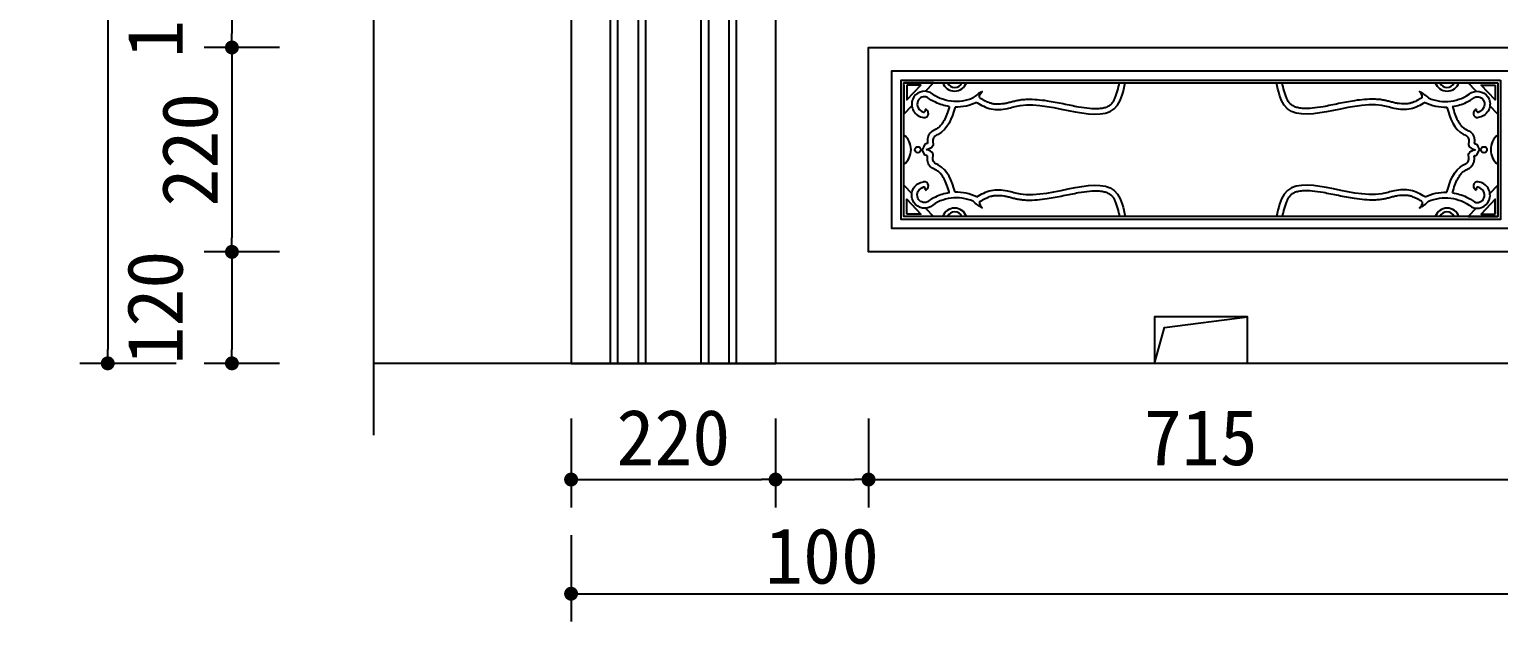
# Model space of a CAD drawing. Extents: x 77 to 5232, y 64 to 4750.
# Drawn here: x 77 to 1657, y 3038 to 3676 of the extents above; entities that cross this region are included whole.
import ezdxf

# ---------------------------------------------------------------- set-up
doc = ezdxf.new("R2010")
doc.units = 0
doc.header["$LTSCALE"] = 0.85
doc.header["$MEASUREMENT"] = 0
doc.header["$PDMODE"] = 3
doc.header["$PDSIZE"] = 15
doc.layers.get('0').update_dxf_attribs({"color": 3, "linetype": 'CONTINUOUS'})
doc.layers.get('DEFPOINTS').update_dxf_attribs({"linetype": 'CONTINUOUS'})
for name, color, linetype in [('2', 2, 'CONTINUOUS'), ('3', 3, 'CONTINUOUS'), ('4', 4, 'CONTINUOUS'), ('7', 7, 'CONTINUOUS'), ('DIM', 3, 'CONTINUOUS')]:
    doc.layers.add(name, color=color, linetype=linetype)
doc.styles.add('HZ', font='')
doc.styles.get("Standard").update_dxf_attribs({"font": 'ISOCP'})
doc.styles.get('HZ').set_extended_font_data('仿宋_GB2312')
doc.dimstyles.new('ISO-25_WS', dxfattribs={"dimscale": 10, "dimtxt": 2.5, "dimasz": 2.5, "dimexe": 1.25, "dimexo": 0.625, "dimtad": 1, "dimdec": 4, "dimtxsty": 'STANDARD', "dimcen": 2.5, "dimazin": 3, "dimtfac": 1, "dimtdec": 4, "dimtmove": 0, "dimatfit": 3, "dimtolj": 1, "dimtzin": 0})

# ---------------------------------------------------------------- blocks, each defined once
blk = doc.blocks.new('_DOT')
at = {"color": 0, "linetype": 'BYBLOCK'}
blk.add_line((-0.5, 0), (-1, 0), dxfattribs=at)
at = {"color": 0, "linetype": 'BYBLOCK', "const_width": 0.5}
blk.add_lwpolyline([(-0.25, 0, 1), (0.25, 0, 1)], format="xyb", close=True, dxfattribs=at)
blk = doc.blocks.new('*D50')
at = {"color": 0, "linetype": 'BYBLOCK'}
for p, q in [((26438, -25259.6), (26438, -25352.5)), ((28658, -25259.6), (28658, -25352.5)), ((26453, -25322.5), (28643, -25322.5))]:
    blk.add_line(p, q, dxfattribs=at)
at = {"layer": 'DEFPOINTS', "color": 0, "linetype": 'BYBLOCK'}
for p in [(26438, -25229.6), (28658, -25229.6), (28658, -25322.5)]:
    blk.add_point(p, dxfattribs=at)
at = {"color": 0, "linetype": 'BYBLOCK', "xscale": 15, "yscale": 15, "zscale": 15, "rotation": 180}
blk.add_blockref('_DOT', (26438, -25322.5), dxfattribs=at)
at = {"color": 0, "linetype": 'BYBLOCK', "xscale": 15, "yscale": 15, "zscale": 15}
blk.add_blockref('_DOT', (28658, -25322.5), dxfattribs=at)
at = {"color": 0, "linetype": 'BYBLOCK', "insert": (27548, -25277.5), "char_height": 60, "attachment_point": 5, "style": 'HZ'}
blk.add_mtext('\\A1;2220', dxfattribs=at)
blk = doc.blocks.new('*D45')
at = {"color": 0, "linetype": 'BYBLOCK'}
for p, q in [((27473, -25133.7), (27473, -25229.6)), ((26773, -25199.6), (27458, -25199.6))]:
    blk.add_line(p, q, dxfattribs=at)
at = {"layer": 'DEFPOINTS', "color": 0, "linetype": 'BYBLOCK'}
for p in [(26758, -25103.7), (27473, -25103.7), (27473, -25199.6)]:
    blk.add_point(p, dxfattribs=at)
at = {"color": 0, "linetype": 'BYBLOCK', "xscale": 15, "yscale": 15, "zscale": 15, "rotation": 180}
blk.add_blockref('_DOT', (26758, -25199.6), dxfattribs=at)
at = {"color": 0, "linetype": 'BYBLOCK', "xscale": 15, "yscale": 15, "zscale": 15}
blk.add_blockref('_DOT', (27473, -25199.6), dxfattribs=at)
at = {"color": 0, "linetype": 'BYBLOCK', "insert": (27115.5, -25154.6), "char_height": 60, "attachment_point": 5, "style": 'HZ'}
blk.add_mtext('\\A1;715', dxfattribs=at)
blk = doc.blocks.new('*D51')
at = {"color": 0, "linetype": 'BYBLOCK'}
for p, q in [((26013.1, -24054.5), (25909.5, -24054.5)), ((25939.5, -24069.5), (25939.5, -25059.5)), ((26013.1, -25074.5), (25909.5, -25074.5))]:
    blk.add_line(p, q, dxfattribs=at)
at = {"layer": 'DEFPOINTS', "color": 0, "linetype": 'BYBLOCK'}
for p in [(26043.1, -24054.5), (25939.5, -25074.5), (26043.1, -25074.5)]:
    blk.add_point(p, dxfattribs=at)
at = {"color": 0, "linetype": 'BYBLOCK', "xscale": 15, "yscale": 15, "zscale": 15}
for p, rotation in [((25939.5, -24054.5), 90), ((25939.5, -25074.5), 270)]:
    blk.add_blockref('_DOT', p, dxfattribs=dict(at, rotation=rotation))
at = {"color": 0, "linetype": 'BYBLOCK', "insert": (25894.5, -24564.5), "char_height": 60, "attachment_point": 5, "rotation": 90, "style": 'HZ'}
blk.add_mtext('\\A1;1020', dxfattribs=at)
blk = doc.blocks.new('*D21')
at = {"color": 0, "linetype": 'BYBLOCK'}
for p, q in [((26124.4, -24734.5), (26043.1, -24734.5)), ((26073.1, -24749.5), (26073.1, -24939.5)), ((26124.4, -24954.5), (26043.1, -24954.5))]:
    blk.add_line(p, q, dxfattribs=at)
at = {"layer": 'DEFPOINTS', "color": 0, "linetype": 'BYBLOCK'}
for p in [(26154.4, -24734.5), (26073.1, -24954.5), (26154.4, -24954.5)]:
    blk.add_point(p, dxfattribs=at)
at = {"color": 0, "linetype": 'BYBLOCK', "xscale": 15, "yscale": 15, "zscale": 15}
for p, rotation in [((26073.1, -24734.5), 90), ((26073.1, -24954.5), 270)]:
    blk.add_blockref('_DOT', p, dxfattribs=dict(at, rotation=rotation))
at = {"color": 0, "linetype": 'BYBLOCK', "insert": (26028.1, -24844.5), "char_height": 60, "attachment_point": 5, "rotation": 90, "style": 'HZ'}
blk.add_mtext('\\A1;220', dxfattribs=at)
blk = doc.blocks.new('*D20')
at = {"color": 0, "linetype": 'BYBLOCK'}
for p, q in [((26124.4, -24954.5), (26043.1, -24954.5)), ((26073.1, -24969.5), (26073.1, -25059.5)), ((26124.4, -25074.5), (26043.1, -25074.5))]:
    blk.add_line(p, q, dxfattribs=at)
at = {"layer": 'DEFPOINTS', "color": 0, "linetype": 'BYBLOCK'}
for p in [(26154.4, -24954.5), (26073.1, -25074.5), (26154.4, -25074.5)]:
    blk.add_point(p, dxfattribs=at)
at = {"color": 0, "linetype": 'BYBLOCK', "xscale": 15, "yscale": 15, "zscale": 15}
for p, rotation in [((26073.1, -24954.5), 90), ((26073.1, -25074.5), 270)]:
    blk.add_blockref('_DOT', p, dxfattribs=dict(at, rotation=rotation))
at = {"color": 0, "linetype": 'BYBLOCK', "insert": (25990.6, -25014.5), "char_height": 60, "attachment_point": 5, "rotation": 90, "style": 'HZ'}
blk.add_mtext('\\A1;120', dxfattribs=at)
blk = doc.blocks.new('*D19')
at = {"color": 0, "linetype": 'BYBLOCK'}
for p, q in [((26124.4, -24634.5), (26043.1, -24634.5)), ((26073.1, -24649.5), (26073.1, -24719.5)), ((26124.4, -24734.5), (26043.1, -24734.5))]:
    blk.add_line(p, q, dxfattribs=at)
at = {"layer": 'DEFPOINTS', "color": 0, "linetype": 'BYBLOCK'}
for p in [(26154.4, -24634.5), (26073.1, -24734.5), (26154.4, -24734.5)]:
    blk.add_point(p, dxfattribs=at)
at = {"color": 0, "linetype": 'BYBLOCK', "xscale": 15, "yscale": 15, "zscale": 15}
for p, rotation in [((26073.1, -24634.5), 90), ((26073.1, -24734.5), 270)]:
    blk.add_blockref('_DOT', p, dxfattribs=dict(at, rotation=rotation))
at = {"color": 0, "linetype": 'BYBLOCK', "insert": (25990.6, -24684.5), "char_height": 60, "attachment_point": 5, "rotation": 90, "style": 'HZ'}
blk.add_mtext('\\A1;100', dxfattribs=at)
blk = doc.blocks.new('*D44')
at = {"color": 0, "linetype": 'BYBLOCK'}
for p, q in [((26758, -25133.7), (26758, -25229.6)), ((26673, -25199.6), (26743, -25199.6))]:
    blk.add_line(p, q, dxfattribs=at)
at = {"layer": 'DEFPOINTS', "color": 0, "linetype": 'BYBLOCK'}
for p in [(26658, -25103.7), (26758, -25103.7), (26758, -25199.6)]:
    blk.add_point(p, dxfattribs=at)
at = {"color": 0, "linetype": 'BYBLOCK', "xscale": 15, "yscale": 15, "zscale": 15, "rotation": 180}
blk.add_blockref('_DOT', (26658, -25199.6), dxfattribs=at)
at = {"color": 0, "linetype": 'BYBLOCK', "xscale": 15, "yscale": 15, "zscale": 15}
blk.add_blockref('_DOT', (26758, -25199.6), dxfattribs=at)
at = {"color": 0, "linetype": 'BYBLOCK', "insert": (26708, -25282.1), "char_height": 60, "attachment_point": 5, "style": 'HZ'}
blk.add_mtext('\\A1;100', dxfattribs=at)
blk = doc.blocks.new('*D43')
at = {"color": 0, "linetype": 'BYBLOCK'}
for p, q in [((26438, -25133.7), (26438, -25229.6)), ((26658, -25133.7), (26658, -25229.6)), ((26453, -25199.6), (26643, -25199.6))]:
    blk.add_line(p, q, dxfattribs=at)
at = {"layer": 'DEFPOINTS', "color": 0, "linetype": 'BYBLOCK'}
for p in [(26438, -25103.7), (26658, -25103.7), (26658, -25199.6)]:
    blk.add_point(p, dxfattribs=at)
at = {"color": 0, "linetype": 'BYBLOCK', "xscale": 15, "yscale": 15, "zscale": 15, "rotation": 180}
blk.add_blockref('_DOT', (26438, -25199.6), dxfattribs=at)
at = {"color": 0, "linetype": 'BYBLOCK', "xscale": 15, "yscale": 15, "zscale": 15}
blk.add_blockref('_DOT', (26658, -25199.6), dxfattribs=at)
at = {"color": 0, "linetype": 'BYBLOCK', "insert": (26548, -25154.6), "char_height": 60, "attachment_point": 5, "style": 'HZ'}
blk.add_mtext('\\A1;220', dxfattribs=at)

msp = doc.modelspace()

# ---------------------------------------------------------------- linework, layer by layer
at = {"layer": '2'}
msp.add_line((3110.3, 3316.2), (446.9, 3316.2), dxfattribs=at)
at = {"layer": '3'}
for points in [[(446.9, 4409.3), (446.9, 4022.7), (446.9, 4001.1), (459.6, 4001.1), (434.2, 3969.6), (446.9, 3969.6), (446.9, 3931.6), (446.9, 3239)], [(1040.9, 3609.1), (1049.5, 3618.2), (1017.6, 3618.2)], [(1017.6, 3615.8), (1017.6, 3584.6), (1026, 3593.5)], [(1020.6, 3615.8), (1020.6, 3599.7), (1035.6, 3615.6), (1020.6, 3615.6)], [(1633.3, 3609.1), (1624.6, 3618.2), (1656.6, 3618.2)], [(1653.6, 3615.8), (1653.6, 3599.7), (1638.5, 3615.6), (1653.6, 3615.6)], [(1656.6, 3615.8), (1656.6, 3584.6), (1648.1, 3593.5)], [(1017.6, 3476.7), (1017.6, 3507.9), (1026, 3498.9)], [(1656.6, 3476.7), (1656.6, 3507.9), (1648.1, 3498.9)], [(1040.9, 3483.3), (1049.5, 3474.2), (1017.6, 3474.2)], [(1020.6, 3476.7), (1020.6, 3492.8), (1035.6, 3476.8), (1020.6, 3476.8)], [(1633.3, 3483.3), (1624.6, 3474.2), (1656.6, 3474.2)], [(1653.6, 3476.7), (1653.6, 3492.8), (1638.5, 3476.8), (1653.6, 3476.8)]]:
    msp.add_lwpolyline(points, dxfattribs=at)
for points in [[(829.6, 3316.2), (829.6, 4250.6, 0.259438), (823.2, 4253.8, -0.420077), (814.8, 4261.5, 0.306598), (809.3, 4269.1), (731.5, 4269.1, 0.386329), (724.3, 4261.6, -0.420509), (715.9, 4253.8, 0.258682), (709.6, 4250.6), (709.6, 3316.2)], [(799.6, 3316.2), (799.6, 4231.3, 0.314505), (798.9, 4232.2, -0.289226), (793.4, 4238.7, 0.258471), (793, 4239.1), (746.1, 4239.1, 0.258471), (745.8, 4238.7, -0.289226), (740.2, 4232.2, 0.314505), (739.6, 4231.3), (739.6, 3316.2)], [(1098.9, 3602.2, -0.251316), (1101.9, 3608.9, 0.073462), (1092.1, 3601.9, -0.27506), (1046, 3607.6, 0.439478), (1027, 3600.6, 0.497248), (1038.8, 3580.9)], [(1575.2, 3602.2, 0.251316), (1572.2, 3608.9, -0.073462), (1582, 3601.9, 0.27506), (1628.1, 3607.6, -0.439478), (1647.1, 3600.6, -0.497248), (1635.3, 3580.9)], [(1051.4, 3597.2, -0.04909), (1042.8, 3602.5, 0.421105), (1032.5, 3598.4, 0.450145), (1038.8, 3586.7)], [(1066.4, 3592.6, -0.076877), (1051.4, 3597.2)], [(1095.9, 3597, -0.117789), (1072.6, 3592.1)], [(1578.2, 3597, 0.117789), (1601.6, 3592.1)], [(1607.7, 3592.6, 0.076877), (1622.7, 3597.2)], [(1622.7, 3597.2, 0.04909), (1631.3, 3602.5, -0.421105), (1641.6, 3598.4, -0.450145), (1635.3, 3586.7)], [(1098.9, 3490.2, 0.251316), (1101.9, 3483.6, -0.073462), (1092.1, 3490.6, 0.27506), (1046, 3484.8, -0.439478), (1027, 3491.8, -0.497248), (1038.8, 3511.6)], [(1575.2, 3490.2, -0.251316), (1572.2, 3483.6, 0.073462), (1582, 3490.6, -0.27506), (1628.1, 3484.8, 0.439478), (1647.1, 3491.8, 0.497248), (1635.3, 3511.6)], [(1051.4, 3495.2, 0.04909), (1042.8, 3490, -0.421105), (1032.5, 3494.1, -0.450145), (1038.8, 3505.8)], [(1066.4, 3499.9, 0.076877), (1051.4, 3495.2)], [(1095.9, 3495.4, 0.117789), (1072.6, 3500.4)], [(1578.2, 3495.4, -0.117789), (1601.6, 3500.4)], [(1607.7, 3499.9, -0.076877), (1622.7, 3495.2)], [(1622.7, 3495.2, -0.04909), (1631.3, 3490, 0.421105), (1641.6, 3494.1, 0.450145), (1635.3, 3505.8)]]:
    msp.add_lwpolyline(points, format="xyb", dxfattribs=at)
for points in [[(1669.6, 3631.2), (1669.6, 3461.2), (1004.6, 3461.2), (1004.6, 3631.2)], [(1659.6, 3621.2), (1659.6, 3471.2), (1014.6, 3471.2), (1014.6, 3621.2)]]:
    msp.add_lwpolyline(points, close=True, dxfattribs=at)
for centre in [(1032.5, 3546.2), (1032.5, 3546.2), (1641.6, 3546.2), (1641.6, 3546.2)]:
    msp.add_circle(centre, 3.22, dxfattribs=at)
for centre, radius, start, end in [((1072.1, 3622.7), 13.5, 199.1983, 340.8017), ((1072.3, 3621.6), 8.39, 203.7771, 336.2229), ((1602, 3622.7), 13.5, 199.1983, 340.8017), ((1601.8, 3621.6), 8.39, 203.7771, 336.2229), ((1038.8, 3588.7), 2.03, 220.829, 37.2995), ((1039.3, 3585.4), 4.62, 263.5715, 76.3194), ((1634.8, 3585.4), 4.62, 103.6806, 276.4285), ((1635.3, 3588.7), 2.03, 142.7005, 319.171), ((1004.7, 3546.3), 20.5, 308.8672, 51.1328), ((1004.7, 3546.2), 20.5, 308.8672, 51.1328), ((1669.4, 3546.3), 20.5, 128.8672, 231.1328), ((1669.4, 3546.2), 20.5, 128.8672, 231.1328), ((1039.3, 3507), 4.62, 283.6806, 96.4285), ((1634.8, 3507), 4.62, 83.5715, 256.3194), ((1038.8, 3503.8), 2.03, 322.7005, 139.171), ((1635.3, 3503.8), 2.03, 40.829, 217.2995), ((1072.1, 3469.8), 13.5, 19.1983, 160.8017), ((1072.3, 3470.8), 8.39, 23.7771, 156.2229), ((1602, 3469.8), 13.5, 19.1983, 160.8017), ((1601.8, 3470.8), 8.39, 23.7771, 156.2229)]:
    msp.add_arc(centre, radius, start, end, dxfattribs=at)
for points in [[(1095.9, 3597), (1111.3, 3590.1), (1128.9, 3590.6), (1142.5, 3593.7), (1247.5, 3594.2), (1255.7, 3618.2)], [(1578.2, 3597), (1562.8, 3590.1), (1545.2, 3590.6), (1531.6, 3593.7), (1426.6, 3594.2), (1418.4, 3618.2)], [(1095.9, 3495.4), (1111.3, 3502.3), (1128.9, 3501.9), (1142.5, 3498.7), (1247.5, 3498.3), (1255.7, 3474.2)], [(1578.2, 3495.4), (1562.8, 3502.3), (1545.2, 3501.9), (1531.6, 3498.7), (1426.6, 3498.3), (1418.4, 3474.2)]]:
    msp.add_spline(points, degree=3, dxfattribs=at)
for points, knots in [([(1098.9, 3602.2), (1099.5, 3601.9), (1100, 3601.6), (1101.6, 3600.7), (1102.7, 3600.1), (1105.4, 3598.6), (1107.1, 3597.8), (1109.4, 3596.9), (1110.2, 3596.7), (1111.4, 3596.3), (1111.9, 3596.2), (1112.7, 3595.9), (1113.1, 3595.9), (1113.9, 3595.7), (1114.4, 3595.7), (1115.6, 3595.5), (1116.5, 3595.4), (1120, 3595.3), (1122.7, 3595.6), (1126.2, 3596.2), (1126.9, 3596.3), (1129, 3596.7), (1130.4, 3597.1), (1133.3, 3597.8), (1134.8, 3598.2), (1137.6, 3598.9), (1138.8, 3599.2), (1141, 3599.6), (1141.8, 3599.7), (1143.5, 3600), (1144.4, 3600.1), (1146.9, 3600.3), (1148.6, 3600.5), (1153.8, 3600.6), (1157.4, 3600.5), (1164.4, 3599.9), (1168, 3599.5), (1177.4, 3598), (1183.2, 3596.9), (1194.6, 3594.6), (1200.1, 3593.4), (1209.6, 3591.7), (1213.6, 3591.1), (1220.5, 3590.5), (1223.4, 3590.4), (1228.3, 3590.6), (1230.3, 3590.8), (1233.6, 3591.5), (1234.9, 3592), (1237.4, 3593), (1238.5, 3593.6), (1240.4, 3595.1), (1241.3, 3596), (1242.4, 3597.4), (1242.7, 3597.8), (1243.5, 3599.1), (1244.1, 3600.2), (1245.1, 3602.5), (1245.6, 3603.8), (1247, 3607.9), (1247.8, 3610.9), (1248.9, 3615.4), (1249.2, 3616.8), (1249.5, 3618.2)], [0, 0, 0, 0, 1.85912, 1.85912, 5.577359, 5.577359, 11.756437, 11.756437, 14.555989, 14.555989, 16.502929, 16.502929, 18.067306, 18.067306, 19.631682, 19.631682, 22.760434, 22.760434, 32.091052, 32.091052, 34.392509, 34.392509, 38.995423, 38.995423, 43.598338, 43.598338, 47.213632, 47.213632, 49.455834, 49.455834, 51.698035, 51.698035, 56.182437, 56.182437, 65.151241, 65.151241, 74.120045, 74.120045, 88.689551, 88.689551, 103.259057, 103.259057, 114.828379, 114.828379, 124.494917, 124.494917, 132.36662, 132.36662, 138.957759, 138.957759, 145.548899, 145.548899, 152.140038, 152.140038, 154.480264, 154.480264, 159.402112, 159.402112, 164.32396, 164.32396, 173.570014, 173.570014, 177.540877, 177.540877, 177.540877, 177.540877]), ([(1575.2, 3602.2), (1574.7, 3601.9), (1574.1, 3601.6), (1572.5, 3600.7), (1571.4, 3600.1), (1568.7, 3598.6), (1567, 3597.8), (1564.7, 3596.9), (1564, 3596.7), (1562.7, 3596.3), (1562.3, 3596.2), (1561.4, 3595.9), (1561, 3595.9), (1560.2, 3595.7), (1559.8, 3595.7), (1558.5, 3595.5), (1557.6, 3595.4), (1554.2, 3595.3), (1551.4, 3595.6), (1547.9, 3596.2), (1547.2, 3596.3), (1545.1, 3596.7), (1543.7, 3597.1), (1540.8, 3597.8), (1539.3, 3598.2), (1536.5, 3598.9), (1535.3, 3599.2), (1533.1, 3599.6), (1532.3, 3599.7), (1530.6, 3600), (1529.7, 3600.1), (1527.2, 3600.3), (1525.5, 3600.5), (1520.3, 3600.6), (1516.8, 3600.5), (1509.7, 3599.9), (1506.1, 3599.5), (1496.7, 3598), (1490.9, 3596.9), (1479.6, 3594.6), (1474, 3593.4), (1464.5, 3591.7), (1460.5, 3591.1), (1453.6, 3590.5), (1450.7, 3590.4), (1445.8, 3590.6), (1443.8, 3590.8), (1440.5, 3591.5), (1439.2, 3592), (1436.7, 3593), (1435.7, 3593.6), (1433.7, 3595.1), (1432.8, 3596), (1431.7, 3597.4), (1431.4, 3597.8), (1430.6, 3599.1), (1430, 3600.2), (1429, 3602.5), (1428.5, 3603.8), (1427.1, 3607.9), (1426.3, 3610.9), (1425.2, 3615.4), (1424.9, 3616.8), (1424.6, 3618.2)], [0, 0, 0, 0, 1.85912, 1.85912, 5.577359, 5.577359, 11.756437, 11.756437, 14.555989, 14.555989, 16.502929, 16.502929, 18.067306, 18.067306, 19.631682, 19.631682, 22.760434, 22.760434, 32.091052, 32.091052, 34.392509, 34.392509, 38.995423, 38.995423, 43.598338, 43.598338, 47.213632, 47.213632, 49.455834, 49.455834, 51.698035, 51.698035, 56.182437, 56.182437, 65.151241, 65.151241, 74.120045, 74.120045, 88.689551, 88.689551, 103.259057, 103.259057, 114.828379, 114.828379, 124.494917, 124.494917, 132.36662, 132.36662, 138.957759, 138.957759, 145.548899, 145.548899, 152.140038, 152.140038, 154.480264, 154.480264, 159.402112, 159.402112, 164.32396, 164.32396, 173.570014, 173.570014, 177.540877, 177.540877, 177.540877, 177.540877]), ([(1072.6, 3592.1), (1068.9, 3580), (1064.5, 3566.3), (1049.6, 3560.6), (1048.3, 3555.4), (1050.1, 3548.7), (1044.8, 3547.1), (1041.6, 3546.2)], [0.823509, 0.823509, 0.823509, 0.823509, 35.500105, 40.708178, 44.875007, 50.461944, 58.69899, 58.69899, 58.69899, 58.69899]), ([(1066.4, 3592.6), (1066.4, 3592.6), (1066.4, 3592.6), (1066, 3591.1), (1065.6, 3589.7), (1064.2, 3585.7), (1063.3, 3583.2), (1061.3, 3578.5), (1060.2, 3576.5), (1058.1, 3573.4), (1057.2, 3572.3), (1055.2, 3570.3), (1054.1, 3569.4), (1052.6, 3568.5), (1052.3, 3568.3), (1051.9, 3568.1), (1051.8, 3568), (1051.4, 3567.8), (1051.1, 3567.7), (1050.5, 3567.4), (1050.1, 3567.2), (1049.2, 3566.7), (1048.6, 3566.4), (1047.4, 3565.6), (1046.8, 3565.2), (1045.9, 3564.3), (1045.7, 3564.1), (1045.3, 3563.6), (1045.1, 3563.4), (1044.8, 3562.9), (1044.6, 3562.6), (1044.2, 3561.9), (1043.9, 3561.4), (1043.3, 3559.9), (1043.1, 3558.8), (1042.8, 3557.4), (1042.8, 3556.9), (1042.8, 3556.1), (1042.8, 3555.8), (1042.8, 3555.1), (1042.8, 3554.8), (1042.8, 3553.9), (1042.9, 3553.4), (1042.9, 3552.9)], [1.999715, 1.999715, 1.999715, 1.999715, 2.063517, 2.063517, 6.19055, 6.19055, 14.268398, 14.268398, 22.346246, 22.346246, 27.96188, 27.96188, 33.577514, 33.577514, 34.954166, 34.954166, 35.476075, 35.476075, 36.519893, 36.519893, 37.56371, 37.56371, 38.829665, 38.829665, 40.09562, 40.09562, 40.541469, 40.541469, 40.934597, 40.934597, 41.327726, 41.327726, 42.113982, 42.113982, 43.780607, 43.780607, 44.572847, 44.572847, 45.165029, 45.165029, 45.75721, 45.75721, 47.069462, 47.069462, 47.069462, 47.069462]), ([(1601.6, 3592.1), (1605.2, 3580), (1609.6, 3566.3), (1624.5, 3560.6), (1625.8, 3555.4), (1624, 3548.7), (1629.3, 3547.1), (1632.5, 3546.2)], [0.823509, 0.823509, 0.823509, 0.823509, 35.500105, 40.708178, 44.875007, 50.461944, 58.69899, 58.69899, 58.69899, 58.69899]), ([(1607.7, 3592.6), (1607.7, 3592.6), (1607.7, 3592.6), (1608.1, 3591.1), (1608.6, 3589.7), (1609.9, 3585.7), (1610.8, 3583.2), (1612.8, 3578.5), (1613.9, 3576.5), (1616, 3573.4), (1616.9, 3572.3), (1618.9, 3570.3), (1620, 3569.4), (1621.5, 3568.5), (1621.8, 3568.3), (1622.2, 3568.1), (1622.3, 3568), (1622.7, 3567.8), (1623, 3567.7), (1623.6, 3567.4), (1624, 3567.2), (1624.9, 3566.7), (1625.5, 3566.4), (1626.7, 3565.6), (1627.3, 3565.2), (1628.2, 3564.3), (1628.4, 3564.1), (1628.8, 3563.6), (1629, 3563.4), (1629.3, 3562.9), (1629.5, 3562.6), (1629.9, 3561.9), (1630.2, 3561.4), (1630.8, 3559.9), (1631.1, 3558.8), (1631.3, 3557.4), (1631.3, 3556.9), (1631.3, 3556.1), (1631.3, 3555.8), (1631.3, 3555.1), (1631.3, 3554.8), (1631.3, 3553.9), (1631.2, 3553.4), (1631.2, 3552.9)], [1.999715, 1.999715, 1.999715, 1.999715, 2.063517, 2.063517, 6.19055, 6.19055, 14.268398, 14.268398, 22.346246, 22.346246, 27.96188, 27.96188, 33.577514, 33.577514, 34.954166, 34.954166, 35.476075, 35.476075, 36.519893, 36.519893, 37.56371, 37.56371, 38.829665, 38.829665, 40.09562, 40.09562, 40.541469, 40.541469, 40.934597, 40.934597, 41.327726, 41.327726, 42.113982, 42.113982, 43.780607, 43.780607, 44.572847, 44.572847, 45.165029, 45.165029, 45.75721, 45.75721, 47.069462, 47.069462, 47.069462, 47.069462]), ([(1042.9, 3552.9), (1042.7, 3552.9), (1042.5, 3552.8), (1041.8, 3552.5), (1041.1, 3552.3), (1040.2, 3552.1), (1040.1, 3552), (1037.2, 3546.2)], [55.585704, 55.585704, 55.585704, 55.585704, 56.382192, 56.382192, 58.317086, 58.317086, 58.69899, 58.69899, 58.69899, 58.69899]), ([(1042.9, 3539.5), (1042.7, 3539.6), (1042.5, 3539.7), (1041.8, 3539.9), (1041.1, 3540.1), (1040.2, 3540.4), (1040.1, 3540.4), (1037.2, 3546.2)], [55.585704, 55.585704, 55.585704, 55.585704, 56.382192, 56.382192, 58.317086, 58.317086, 58.69899, 58.69899, 58.69899, 58.69899]), ([(1072.6, 3500.4), (1068.9, 3512.5), (1064.5, 3526.2), (1049.6, 3531.9), (1048.3, 3537.1), (1050.1, 3543.8), (1044.8, 3545.3), (1041.6, 3546.2)], [0.823509, 0.823509, 0.823509, 0.823509, 35.500105, 40.708178, 44.875007, 50.461944, 58.69899, 58.69899, 58.69899, 58.69899]), ([(1601.6, 3500.4), (1605.2, 3512.5), (1609.6, 3526.2), (1624.5, 3531.9), (1625.8, 3537.1), (1624, 3543.8), (1629.3, 3545.3), (1632.5, 3546.2)], [0.823509, 0.823509, 0.823509, 0.823509, 35.500105, 40.708178, 44.875007, 50.461944, 58.69899, 58.69899, 58.69899, 58.69899]), ([(1631.2, 3552.9), (1631.4, 3552.9), (1631.6, 3552.8), (1632.3, 3552.5), (1633, 3552.3), (1633.9, 3552.1), (1634, 3552), (1636.9, 3546.2)], [55.585704, 55.585704, 55.585704, 55.585704, 56.382192, 56.382192, 58.317086, 58.317086, 58.69899, 58.69899, 58.69899, 58.69899]), ([(1631.2, 3539.5), (1631.4, 3539.6), (1631.6, 3539.7), (1632.3, 3539.9), (1633, 3540.1), (1633.9, 3540.4), (1634, 3540.4), (1636.9, 3546.2)], [55.585704, 55.585704, 55.585704, 55.585704, 56.382192, 56.382192, 58.317086, 58.317086, 58.69899, 58.69899, 58.69899, 58.69899]), ([(1066.4, 3499.9), (1066.4, 3499.9), (1066.4, 3499.9), (1066, 3501.3), (1065.6, 3502.7), (1064.2, 3506.8), (1063.3, 3509.3), (1061.3, 3513.9), (1060.2, 3516), (1058.1, 3519.1), (1057.2, 3520.2), (1055.2, 3522.2), (1054.1, 3523), (1052.6, 3524), (1052.3, 3524.1), (1051.9, 3524.4), (1051.8, 3524.4), (1051.4, 3524.6), (1051.1, 3524.7), (1050.5, 3525.1), (1050.1, 3525.3), (1049.2, 3525.7), (1048.6, 3526), (1047.4, 3526.8), (1046.8, 3527.3), (1045.9, 3528.1), (1045.7, 3528.4), (1045.3, 3528.9), (1045.1, 3529.1), (1044.8, 3529.6), (1044.6, 3529.8), (1044.2, 3530.6), (1043.9, 3531.1), (1043.3, 3532.6), (1043.1, 3533.6), (1042.8, 3535.1), (1042.8, 3535.6), (1042.8, 3536.4), (1042.8, 3536.7), (1042.8, 3537.3), (1042.8, 3537.6), (1042.8, 3538.6), (1042.9, 3539.1), (1042.9, 3539.5)], [1.999715, 1.999715, 1.999715, 1.999715, 2.063517, 2.063517, 6.19055, 6.19055, 14.268398, 14.268398, 22.346246, 22.346246, 27.96188, 27.96188, 33.577514, 33.577514, 34.954166, 34.954166, 35.476075, 35.476075, 36.519893, 36.519893, 37.56371, 37.56371, 38.829665, 38.829665, 40.09562, 40.09562, 40.541469, 40.541469, 40.934597, 40.934597, 41.327726, 41.327726, 42.113982, 42.113982, 43.780607, 43.780607, 44.572847, 44.572847, 45.165029, 45.165029, 45.75721, 45.75721, 47.069462, 47.069462, 47.069462, 47.069462]), ([(1607.7, 3499.9), (1607.7, 3499.9), (1607.7, 3499.9), (1608.1, 3501.3), (1608.6, 3502.7), (1609.9, 3506.8), (1610.8, 3509.3), (1612.8, 3513.9), (1613.9, 3516), (1616, 3519.1), (1616.9, 3520.2), (1618.9, 3522.2), (1620, 3523), (1621.5, 3524), (1621.8, 3524.1), (1622.2, 3524.4), (1622.3, 3524.4), (1622.7, 3524.6), (1623, 3524.7), (1623.6, 3525.1), (1624, 3525.3), (1624.9, 3525.7), (1625.5, 3526), (1626.7, 3526.8), (1627.3, 3527.3), (1628.2, 3528.1), (1628.4, 3528.4), (1628.8, 3528.9), (1629, 3529.1), (1629.3, 3529.6), (1629.5, 3529.8), (1629.9, 3530.6), (1630.2, 3531.1), (1630.8, 3532.6), (1631.1, 3533.6), (1631.3, 3535.1), (1631.3, 3535.6), (1631.3, 3536.4), (1631.3, 3536.7), (1631.3, 3537.3), (1631.3, 3537.6), (1631.3, 3538.6), (1631.2, 3539.1), (1631.2, 3539.5)], [1.999715, 1.999715, 1.999715, 1.999715, 2.063517, 2.063517, 6.19055, 6.19055, 14.268398, 14.268398, 22.346246, 22.346246, 27.96188, 27.96188, 33.577514, 33.577514, 34.954166, 34.954166, 35.476075, 35.476075, 36.519893, 36.519893, 37.56371, 37.56371, 38.829665, 38.829665, 40.09562, 40.09562, 40.541469, 40.541469, 40.934597, 40.934597, 41.327726, 41.327726, 42.113982, 42.113982, 43.780607, 43.780607, 44.572847, 44.572847, 45.165029, 45.165029, 45.75721, 45.75721, 47.069462, 47.069462, 47.069462, 47.069462]), ([(1098.9, 3490.2), (1099.5, 3490.5), (1100, 3490.8), (1101.6, 3491.8), (1102.7, 3492.3), (1105.4, 3493.8), (1107.1, 3494.6), (1109.4, 3495.5), (1110.2, 3495.8), (1111.4, 3496.2), (1111.9, 3496.3), (1112.7, 3496.5), (1113.1, 3496.6), (1113.9, 3496.7), (1114.4, 3496.8), (1115.6, 3497), (1116.5, 3497), (1120, 3497.1), (1122.7, 3496.9), (1126.2, 3496.3), (1126.9, 3496.2), (1129, 3495.7), (1130.4, 3495.4), (1133.3, 3494.6), (1134.8, 3494.2), (1137.6, 3493.6), (1138.8, 3493.3), (1141, 3492.9), (1141.8, 3492.7), (1143.5, 3492.5), (1144.4, 3492.4), (1146.9, 3492.1), (1148.6, 3492), (1153.8, 3491.8), (1157.4, 3492), (1164.4, 3492.6), (1168, 3493), (1177.4, 3494.4), (1183.2, 3495.6), (1194.6, 3497.9), (1200.1, 3499), (1209.6, 3500.7), (1213.6, 3501.3), (1220.5, 3501.9), (1223.4, 3502.1), (1228.3, 3501.9), (1230.3, 3501.6), (1233.6, 3500.9), (1234.9, 3500.5), (1237.4, 3499.4), (1238.5, 3498.8), (1240.4, 3497.3), (1241.3, 3496.5), (1242.4, 3495), (1242.7, 3494.7), (1243.5, 3493.3), (1244.1, 3492.3), (1245.1, 3489.9), (1245.6, 3488.6), (1247, 3484.5), (1247.8, 3481.5), (1248.9, 3477), (1249.2, 3475.6), (1249.5, 3474.2)], [0, 0, 0, 0, 1.85912, 1.85912, 5.577359, 5.577359, 11.756437, 11.756437, 14.555989, 14.555989, 16.502929, 16.502929, 18.067306, 18.067306, 19.631682, 19.631682, 22.760434, 22.760434, 32.091052, 32.091052, 34.392509, 34.392509, 38.995423, 38.995423, 43.598338, 43.598338, 47.213632, 47.213632, 49.455834, 49.455834, 51.698035, 51.698035, 56.182437, 56.182437, 65.151241, 65.151241, 74.120045, 74.120045, 88.689551, 88.689551, 103.259057, 103.259057, 114.828379, 114.828379, 124.494917, 124.494917, 132.36662, 132.36662, 138.957759, 138.957759, 145.548899, 145.548899, 152.140038, 152.140038, 154.480264, 154.480264, 159.402112, 159.402112, 164.32396, 164.32396, 173.570014, 173.570014, 177.540877, 177.540877, 177.540877, 177.540877]), ([(1575.2, 3490.2), (1574.7, 3490.5), (1574.1, 3490.8), (1572.5, 3491.8), (1571.4, 3492.3), (1568.7, 3493.8), (1567, 3494.6), (1564.7, 3495.5), (1564, 3495.8), (1562.7, 3496.2), (1562.3, 3496.3), (1561.4, 3496.5), (1561, 3496.6), (1560.2, 3496.7), (1559.8, 3496.8), (1558.5, 3497), (1557.6, 3497), (1554.2, 3497.1), (1551.4, 3496.9), (1547.9, 3496.3), (1547.2, 3496.2), (1545.1, 3495.7), (1543.7, 3495.4), (1540.8, 3494.6), (1539.3, 3494.2), (1536.5, 3493.6), (1535.3, 3493.3), (1533.1, 3492.9), (1532.3, 3492.7), (1530.6, 3492.5), (1529.7, 3492.4), (1527.2, 3492.1), (1525.5, 3492), (1520.3, 3491.8), (1516.8, 3492), (1509.7, 3492.6), (1506.1, 3493), (1496.7, 3494.4), (1490.9, 3495.6), (1479.6, 3497.9), (1474, 3499), (1464.5, 3500.7), (1460.5, 3501.3), (1453.6, 3501.9), (1450.7, 3502.1), (1445.8, 3501.9), (1443.8, 3501.6), (1440.5, 3500.9), (1439.2, 3500.5), (1436.7, 3499.4), (1435.7, 3498.8), (1433.7, 3497.3), (1432.8, 3496.5), (1431.7, 3495), (1431.4, 3494.7), (1430.6, 3493.3), (1430, 3492.3), (1429, 3489.9), (1428.5, 3488.6), (1427.1, 3484.5), (1426.3, 3481.5), (1425.2, 3477), (1424.9, 3475.6), (1424.6, 3474.2)], [0, 0, 0, 0, 1.85912, 1.85912, 5.577359, 5.577359, 11.756437, 11.756437, 14.555989, 14.555989, 16.502929, 16.502929, 18.067306, 18.067306, 19.631682, 19.631682, 22.760434, 22.760434, 32.091052, 32.091052, 34.392509, 34.392509, 38.995423, 38.995423, 43.598338, 43.598338, 47.213632, 47.213632, 49.455834, 49.455834, 51.698035, 51.698035, 56.182437, 56.182437, 65.151241, 65.151241, 74.120045, 74.120045, 88.689551, 88.689551, 103.259057, 103.259057, 114.828379, 114.828379, 124.494917, 124.494917, 132.36662, 132.36662, 138.957759, 138.957759, 145.548899, 145.548899, 152.140038, 152.140038, 154.480264, 154.480264, 159.402112, 159.402112, 164.32396, 164.32396, 173.570014, 173.570014, 177.540877, 177.540877, 177.540877, 177.540877])]:
    msp.add_open_spline(points, degree=3, knots=knots, dxfattribs=at)
at = {"layer": '4'}
msp.add_line((659.6, 3316.2), (879.6, 3316.2), dxfattribs=at)
msp.add_lwpolyline([(879.6, 3316.2), (879.6, 4336.2), (873.2, 4336.2), (659.6, 4336.2), (659.6, 3316.2)], dxfattribs=at)
at = {"layer": '7'}
for points in [[(837.6, 3316.2), (837.6, 4252.6, 0.3109), (822.8, 4261.8, 0.33441), (810.5, 4277.1), (731.3, 4277.1, 0.392341), (716.3, 4261.8, 0.310123), (701.6, 4252.6), (701.6, 3316.2)], [(807.6, 3316.2), (807.6, 4231.4, 0.323931), (801.3, 4239.8, 0.343944), (793.7, 4247.1), (745.4, 4247.1, 0.343944), (737.8, 4239.8, 0.323931), (731.6, 4231.4), (731.6, 3316.2)]]:
    msp.add_lwpolyline(points, format="xyb", dxfattribs=at)
for points in [[(1694.6, 3656.2), (1694.6, 3436.2), (979.6, 3436.2), (979.6, 3656.2), (1694.6, 3656.2)], [(1387.1, 3316.2), (1387.1, 3366.2), (1337.1, 3366.2), (1287.1, 3366.2), (1287.1, 3316.2)]]:
    msp.add_lwpolyline(points, dxfattribs=at)
msp.add_lwpolyline([(1656.6, 3618.2), (1656.6, 3474.2), (1017.6, 3474.2), (1017.6, 3618.2)], close=True, dxfattribs=at)
at = {"layer": 'DIM'}
msp.add_lwpolyline([(1287.1, 3316.2), (1298.1, 3354.7), (1387.1, 3366.2)], dxfattribs=at)

# ---------------------------------------------------------------- dimensions: what is measured, and where the dimension line sits
for base, p1, p2, picture, middle in [((161.1, 3316.2), (264.6, 4336.2), (264.6, 3316.2), '*D51', (116.1, 3826.2)), ((294.6, 3656.2), (376, 3756.2), (376, 3656.2), '*D19', (212.1, 3706.2)), ((294.6, 3436.2), (376, 3656.2), (376, 3436.2), '*D21', (249.6, 3546.2)), ((294.6, 3316.2), (376, 3436.2), (376, 3316.2), '*D20', (212.1, 3376.2))]:
    dim = msp.add_linear_dim(base=base, p1=p1, p2=p2, angle=90, dimstyle='ISO-25_WS', override={"dimscale": 30, "dimtxt": 2, "dimasz": 0.5, "dimexe": 1, "dimexo": 1, "dimgap": 0.5, "dimdec": 0, "dimtxsty": 'HZ', "dimblk1": 'DOT', "dimblk2": 'DOT', "dimsah": 1, "dimcen": 0, "dimtfac": 0.5}, dxfattribs=at)
    dim.commit()
    dim.dimension.update_dxf_attribs({"geometry": picture, "text_midpoint": middle, "insert": (-25778.5, 28390.7)})
for base, p1, p2, override, picture, middle in [((879.6, 3191.1), (659.6, 3287), (879.6, 3287), {"dimscale": 30, "dimtxt": 2, "dimasz": 0.5, "dimexe": 1, "dimexo": 1, "dimgap": 0.5, "dimdec": 0, "dimtxsty": 'HZ', "dimblk1": 'DOT', "dimblk2": 'DOT', "dimsah": 1, "dimcen": 0, "dimtfac": 0.5}, '*D43', (769.6, 3236.1)), ((979.6, 3191.1), (879.6, 3287), (979.6, 3287), {"dimscale": 30, "dimtxt": 2, "dimasz": 0.5, "dimexe": 1, "dimexo": 1, "dimgap": 0.5, "dimdec": 0, "dimtxsty": 'HZ', "dimblk1": 'DOT', "dimblk2": 'DOT', "dimsah": 1, "dimcen": 0, "dimse1": 1, "dimtfac": 0.5}, '*D44', (929.6, 3108.6)), ((1694.6, 3191.1), (979.6, 3287), (1694.6, 3287), {"dimscale": 30, "dimtxt": 2, "dimasz": 0.5, "dimexe": 1, "dimexo": 1, "dimgap": 0.5, "dimdec": 0, "dimtxsty": 'HZ', "dimblk1": 'DOT', "dimblk2": 'DOT', "dimsah": 1, "dimcen": 0, "dimse1": 1, "dimtfac": 0.5}, '*D45', (1337.1, 3236.1)), ((2879.6, 3068.2), (659.6, 3161.1), (2879.6, 3161.1), {"dimscale": 30, "dimtxt": 2, "dimasz": 0.5, "dimexe": 1, "dimexo": 1, "dimgap": 0.5, "dimdec": 0, "dimtxsty": 'HZ', "dimblk1": 'DOT', "dimblk2": 'DOT', "dimsah": 1, "dimcen": 0, "dimtfac": 0.5}, '*D50', (1769.6, 3113.2))]:
    dim = msp.add_linear_dim(base=base, p1=p1, p2=p2, dimstyle='ISO-25_WS', override=override, dxfattribs=at)
    dim.commit()
    dim.dimension.update_dxf_attribs({"geometry": picture, "text_midpoint": middle, "insert": (-25778.5, 28390.7)})

doc.saveas('drawing.dxf')
